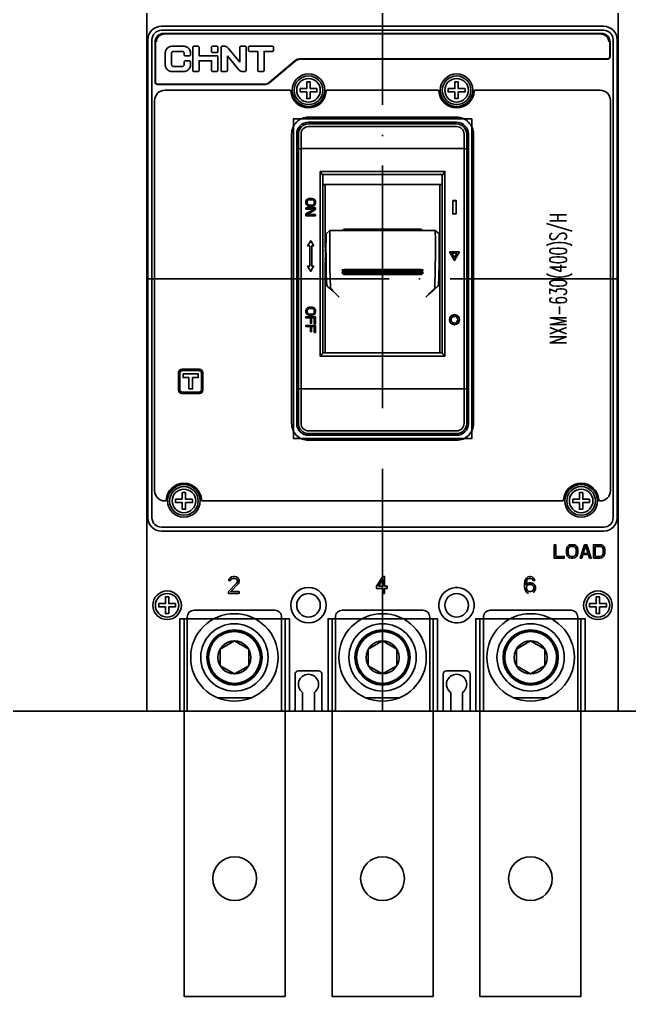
# Model space of a CAD drawing. Header units: millimetres. Extents: x 28713 to 59118, y -54378 to -19615.
# Drawn here: x 37591.1 to 37772.3, y -25944.1 to -25653.9 of the extents above; entities that cross this region are included whole.
import ezdxf

# ---------------------------------------------------------------- set-up
doc = ezdxf.new("R2010")
doc.units = ezdxf.units.MM
doc.header["$LTSCALE"] = 3
doc.linetypes.add('ACAD_ISO04W100', pattern=[30, 24, -3, 0, -3])
for name, color, linetype in [('@.VISIBLE', 7, 'Continuous'), ('centerline', 6, 'ACAD_ISO04W100'), ('equipments', 2, 'Continuous'), ('TEXT', 7, 'Continuous')]:
    doc.layers.add(name, color=color, linetype=linetype)
doc.styles.add('Ann_w01', font='romans.shx', dxfattribs={"width": 0.6, "bigfont": 'chineset.shx'})

msp = doc.modelspace()

# ---------------------------------------------------------------- linework, layer by layer
at = {"layer": '@.VISIBLE'}
for points in [[(37525.45, -25602.41), (38284.45, -25602.41), (38284.45, -25859.41), (37525.45, -25859.41)], [(37725.45, -25683.41), (37672.45, -25683.41), (37672.45, -25778.41), (37725.45, -25778.41)]]:
    msp.add_lwpolyline(points, close=True, dxfattribs=at)
at = {"layer": '@.VISIBLE', "color": 1}
msp.add_lwpolyline([(37640.01, -25831.91), (37670.01, -25831.91), (37670, -25944.11), (37640, -25944.11)], close=True, dxfattribs=at)
at = {"layer": '@.VISIBLE', "color": 2}
msp.add_lwpolyline([(37683.95, -25831.91), (37713.95, -25831.91), (37713.95, -25944.13), (37683.95, -25944.13)], close=True, dxfattribs=at)
at = {"layer": '@.VISIBLE', "color": 4}
msp.add_lwpolyline([(37727.89, -25831.91), (37757.89, -25831.91), (37757.88, -25944.13), (37727.88, -25944.13)], close=True, dxfattribs=at)
at = {"layer": '@.VISIBLE', "color": 1}
msp.add_circle((37655, -25909.11), 6.5, dxfattribs=at)
at = {"layer": '@.VISIBLE', "color": 2}
msp.add_circle((37698.95, -25909.11), 6.5, dxfattribs=at)
at = {"layer": '@.VISIBLE', "color": 4}
msp.add_circle((37742.89, -25909.12), 6.5, dxfattribs=at)
at = {"layer": 'centerline'}
for p, q in [((37698.95, -25859.41), (37698.95, -25602.41)), ((37628.95, -25730.91), (37768.95, -25730.91))]:
    msp.add_line(p, q, dxfattribs=at)
at = {"layer": 'equipments'}
for p, q in [((37633.25, -25655.91), (37764.65, -25655.91)), ((37633.25, -25657.11), (37764.65, -25657.11)), ((37634.45, -25658.01), (37634.45, -25658.11)), ((37634.65, -25658.01), (37634.65, -25658.11)), ((37639.65, -25658.11), (37639.65, -25658.01)), ((37639.85, -25658.11), (37639.85, -25658.01)), ((37716.95, -25658.01), (37716.95, -25658.11)), ((37722.35, -25658.11), (37722.35, -25658.01)), ((37629.25, -25801.91), (37629.25, -25659.91)), ((37630.45, -25801.91), (37630.45, -25659.91)), ((37767.45, -25659.91), (37767.45, -25801.91)), ((37768.65, -25659.91), (37768.65, -25801.91)), ((37673.08, -25666.05), (37673.29, -25665.92)), ((37673.45, -25665.84), (37673.29, -25665.93)), ((37674.95, -25665.71), (37674.95, -25665.61)), ((37680.35, -25665.61), (37680.35, -25665.71)), ((37758.45, -25665.71), (37758.45, -25665.61)), ((37758.65, -25665.71), (37758.65, -25665.61)), ((37763.65, -25665.61), (37763.65, -25665.71)), ((37763.85, -25665.61), (37763.85, -25665.71)), ((37634.45, -25673.21), (37634.45, -25673.11)), ((37634.65, -25673.21), (37634.65, -25673.11)), ((37639.65, -25673.11), (37639.65, -25673.21)), ((37639.85, -25673.11), (37639.85, -25673.21)), ((37720.95, -25684.91), (37676.95, -25684.91)), ((37720.95, -25685.71), (37676.95, -25685.71)), ((37674.75, -25773.91), (37674.75, -25687.91)), ((37723.15, -25687.91), (37723.15, -25773.91)), ((37673.95, -25692.28), (37674.75, -25692.17)), ((37723.15, -25692.17), (37674.75, -25692.17)), ((37723.95, -25692.28), (37723.15, -25692.17)), ((37680.4, -25699.03), (37680.4, -25753.87)), ((37717.5, -25753.87), (37717.5, -25699.03)), ((37681.2, -25700.02), (37680.98, -25699.91)), ((37681.2, -25700.02), (37681.2, -25753.07)), ((37716.93, -25699.91), (37716.7, -25700.02)), ((37716.7, -25702.91), (37681.2, -25702.91)), ((37681.95, -25721.34), (37681.95, -25702.91)), ((37715.95, -25702.91), (37715.95, -25721.36)), ((37676.2, -25708), (37676.26, -25707.71)), ((37676.62, -25707.77), (37676.56, -25708)), ((37676.86, -25707.13), (37677.16, -25707.07)), ((37676.86, -25707.21), (37677.16, -25707.15)), ((37676.92, -25707.48), (37677.16, -25707.42)), ((37677.16, -25707.07), (37678.05, -25707.07)), ((37678.05, -25707.15), (37677.16, -25707.15)), ((37678.05, -25707.42), (37677.16, -25707.42)), ((37678.29, -25707.48), (37678.05, -25707.42)), ((37678.65, -25708), (37678.59, -25707.77)), ((37678.95, -25707.71), (37679, -25708)), ((37720.8, -25707.72), (37719.8, -25707.72)), ((37676.2, -25708.46), (37676.2, -25708)), ((37676.26, -25708.75), (37676.2, -25708.46)), ((37679, -25709.92), (37676.2, -25709.92)), ((37678.65, -25710.27), (37676.2, -25711.72)), ((37676.56, -25708.46), (37676.56, -25708)), ((37676.56, -25708.46), (37676.62, -25708.7)), ((37676.92, -25709.06), (37676.78, -25708.97)), ((37677.16, -25709.39), (37676.86, -25709.34)), ((37677.16, -25709.05), (37676.92, -25708.99)), ((37677.16, -25709.11), (37676.92, -25709.06)), ((37677.16, -25709.05), (37678.05, -25709.05)), ((37678.05, -25709.11), (37677.16, -25709.11)), ((37678.05, -25709.39), (37677.16, -25709.39)), ((37678.05, -25709.39), (37678.35, -25709.34)), ((37678.59, -25708.7), (37678.65, -25708.46)), ((37678.65, -25708.46), (37678.65, -25708)), ((37679, -25708.46), (37678.95, -25708.75)), ((37679, -25708.46), (37679, -25708)), ((37679, -25711.89), (37676.62, -25711.89)), ((37687.27, -25716.27), (37686.99, -25716.54)), ((37710.66, -25716.27), (37710.94, -25716.54)), ((37682.17, -25717.58), (37683.31, -25716.54)), ((37683.31, -25716.54), (37714.62, -25716.54)), ((37715.74, -25717.56), (37714.62, -25716.54)), ((37629.25, -25720.91), (37628.95, -25720.91)), ((37628.95, -25721.91), (37629.25, -25721.79)), ((37681.95, -25721.58), (37681.95, -25721.44)), ((37682.02, -25720.99), (37681.97, -25720.99)), ((37715.94, -25721.07), (37715.88, -25721.07)), ((37768.65, -25720.91), (37768.95, -25720.91)), ((37768.65, -25721.79), (37768.95, -25721.91)), ((37681.95, -25725.28), (37681.95, -25724.89)), ((37681.96, -25724.45), (37681.96, -25724.36)), ((37681.96, -25724.45), (37681.96, -25724.51)), ((37681.97, -25724.36), (37681.98, -25724.46)), ((37681.98, -25724.15), (37682.02, -25724.15)), ((37681.98, -25724.36), (37682.02, -25724.36)), ((37681.98, -25724.62), (37682.02, -25724.62)), ((37681.98, -25724.75), (37682.02, -25724.75)), ((37681.98, -25724.99), (37682.03, -25724.99)), ((37715.88, -25724.22), (37715.93, -25724.22)), ((37715.88, -25724.65), (37715.93, -25724.65)), ((37715.88, -25724.77), (37715.93, -25724.77)), ((37715.93, -25724.48), (37715.93, -25724.4)), ((37715.95, -25724.68), (37715.95, -25725.24)), ((37718.8, -25722.9), (37721.8, -25722.9)), ((37721.8, -25722.94), (37718.8, -25722.94)), ((37681.98, -25725.28), (37682.03, -25725.28)), ((37683.31, -25727.9), (37683.47, -25733.62)), ((37714.46, -25733.62), (37714.62, -25727.9)), ((37715.88, -25725.24), (37715.93, -25725.24)), ((37676.38, -25739.81), (37676.62, -25739.57)), ((37676.62, -25739.57), (37676.86, -25739.46)), ((37676.86, -25739.46), (37677.16, -25739.4)), ((37677.16, -25739.4), (37678.05, -25739.4)), ((37677.16, -25739.7), (37678.05, -25739.7)), ((37678.35, -25739.46), (37678.05, -25739.4)), ((37678.29, -25739.76), (37678.05, -25739.7)), ((37678.35, -25739.46), (37678.59, -25739.57)), ((37678.59, -25739.57), (37678.83, -25739.81)), ((37629.25, -25740.03), (37628.95, -25739.91)), ((37629.25, -25740.91), (37628.95, -25740.91)), ((37676.2, -25740.8), (37676.2, -25740.33)), ((37676.26, -25741.09), (37676.2, -25740.8)), ((37676.2, -25742.49), (37677.52, -25742.49)), ((37676.26, -25740.04), (37676.38, -25739.81)), ((37676.38, -25741.32), (37676.26, -25741.09)), ((37676.38, -25741.27), (37676.62, -25741.5)), ((37676.62, -25741.55), (37676.38, -25741.32)), ((37676.62, -25740.11), (37676.56, -25740.34)), ((37676.56, -25740.81), (37676.56, -25740.34)), ((37676.56, -25740.81), (37676.62, -25741.04)), ((37676.74, -25739.93), (37676.62, -25740.11)), ((37676.62, -25740.05), (37676.7, -25739.94)), ((37676.62, -25741.04), (37676.74, -25741.21)), ((37676.62, -25741.5), (37676.86, -25741.62)), ((37676.86, -25741.67), (37676.62, -25741.55)), ((37676.74, -25739.88), (37676.92, -25739.76)), ((37676.92, -25739.81), (37676.74, -25739.93)), ((37676.74, -25741.21), (37676.92, -25741.33)), ((37677.16, -25741.39), (37676.92, -25741.33)), ((37678.05, -25739.76), (37677.16, -25739.76)), ((37677.16, -25741.39), (37678.05, -25741.39)), ((37677.16, -25741.68), (37678.05, -25741.68)), ((37678.05, -25741.73), (37677.16, -25741.73)), ((37677.87, -25742.49), (37678.65, -25742.49)), ((37678.29, -25739.81), (37678.05, -25739.76)), ((37678.05, -25741.39), (37678.29, -25741.33)), ((37678.05, -25741.68), (37678.35, -25741.62)), ((37678.05, -25741.73), (37678.35, -25741.67)), ((37678.29, -25739.76), (37678.47, -25739.88)), ((37678.47, -25739.93), (37678.29, -25739.81)), ((37678.29, -25741.33), (37678.47, -25741.21)), ((37678.35, -25741.62), (37678.59, -25741.5)), ((37678.59, -25741.55), (37678.35, -25741.67)), ((37678.47, -25739.88), (37678.59, -25740.05)), ((37678.59, -25740.11), (37678.47, -25739.93)), ((37678.47, -25741.21), (37678.59, -25741.04)), ((37678.65, -25740.34), (37678.59, -25740.11)), ((37678.59, -25741.04), (37678.65, -25740.81)), ((37678.59, -25741.5), (37678.83, -25741.27)), ((37678.83, -25741.32), (37678.59, -25741.55)), ((37678.65, -25740.81), (37678.65, -25740.34)), ((37678.83, -25739.81), (37678.95, -25740.04)), ((37678.95, -25741.09), (37678.83, -25741.32)), ((37678.95, -25740.04), (37679, -25740.33)), ((37679, -25740.8), (37679, -25740.33)), ((37768.95, -25739.91), (37768.65, -25740.03)), ((37768.65, -25740.91), (37768.95, -25740.91)), ((37676.2, -25745.04), (37677.52, -25745.04)), ((37677.52, -25744), (37677.87, -25744)), ((37677.87, -25745.04), (37678.65, -25745.04)), ((37678.65, -25744.23), (37679, -25744.23)), ((37677.52, -25746.55), (37677.87, -25746.55)), ((37678.65, -25746.78), (37679, -25746.78)), ((37681.2, -25752.91), (37716.7, -25752.91)), ((37638.75, -25763.91), (37638.75, -25758.91)), ((37639.45, -25758.21), (37644.45, -25758.21)), ((37645.15, -25758.91), (37645.15, -25763.91)), ((37644.45, -25764.61), (37639.45, -25764.61)), ((37674.75, -25763.65), (37673.95, -25763.53)), ((37674.75, -25763.65), (37723.15, -25763.65)), ((37723.15, -25763.65), (37723.95, -25763.53)), ((37720.95, -25776.11), (37676.95, -25776.11)), ((37764.65, -25804.71), (37633.25, -25804.71)), ((37764.65, -25805.91), (37633.25, -25805.91)), ((37646.75, -25843.41), (37646.95, -25843.41)), ((37646.82, -25842.41), (37647.03, -25842.41)), ((37690.75, -25843.41), (37690.95, -25843.41)), ((37690.82, -25842.41), (37691.03, -25842.41)), ((37734.75, -25843.41), (37734.95, -25843.41)), ((37734.82, -25842.41), (37735.03, -25842.41)), ((37659.89, -25855.41), (37650.15, -25855.41)), ((37703.88, -25855.41), (37694.15, -25855.41)), ((37738.03, -25855.41), (37747.76, -25855.41))]:
    msp.add_line(p, q, dxfattribs=at)
for points in [[(37628.95, -25602.41), (37628.95, -25859.41), (37675.2, -25859.41), (37675.2, -25853.84, -3.106685), (37678.7, -25853.84), (37678.7, -25859.41), (37719.2, -25859.41), (37719.2, -25853.84, -3.106685), (37722.7, -25853.84), (37722.7, -25859.41), (37768.95, -25859.41), (37768.95, -25602.41), (37722.7, -25602.41), (37722.7, -25607.97, -3.106685), (37719.2, -25607.97), (37719.2, -25602.41), (37678.7, -25602.41), (37678.7, -25607.97, -3.106685), (37675.2, -25607.97), (37675.2, -25602.41)], [(37766.55, -25660.61), (37766.55, -25664.91, -0.414212), (37765.75, -25665.71), (37674.5, -25665.71), (37674.44, -25665.71), (37674.38, -25665.71), (37674.31, -25665.72), (37673.89, -25665.79), (37673.49, -25665.93), (37673.13, -25666.14), (37673.07, -25666.18), (37673.02, -25666.22), (37672.96, -25666.27), (37665.42, -25672.6, -0.176327), (37663.74, -25673.21), (37632.15, -25673.21, -0.414214), (37631.35, -25672.41), (37631.35, -25660.61, -0.414214), (37633.95, -25658.01), (37763.95, -25658.01, -0.414214)], [(37763.65, -25674.91), (37726.5, -25674.91, 0.398461), (37726.2, -25675.19, -0.947331), (37715.71, -25675.19, 0.398461), (37715.41, -25674.91), (37682.5, -25674.91, 0.398461), (37682.2, -25675.19, -0.947331), (37671.71, -25675.19, 0.398461), (37671.41, -25674.91), (37634.25, -25674.91, 0.414214), (37631.25, -25677.91), (37631.25, -25793.91, 0.414214), (37634.25, -25796.91), (37634.41, -25796.91, 0.398461), (37634.71, -25796.62, -0.947331), (37645.2, -25796.62, 0.398461), (37645.5, -25796.91), (37752.41, -25796.91, 0.398461), (37752.71, -25796.62, -0.947331), (37763.2, -25796.62, 0.398461), (37763.5, -25796.91), (37763.65, -25796.91, 0.414214), (37766.65, -25793.91), (37766.65, -25677.91, 0.414214)], [(37720.95, -25682.91), (37676.95, -25682.91, 0.414214), (37671.95, -25687.91), (37671.95, -25773.91, 0.414214), (37676.95, -25778.91), (37720.95, -25778.91, 0.414214), (37725.95, -25773.91), (37725.95, -25687.91, 0.414214)], [(37720.95, -25684.41), (37676.95, -25684.41, 0.414214), (37673.45, -25687.91), (37673.45, -25773.91, 0.414214), (37676.95, -25777.41), (37720.95, -25777.41, 0.414214), (37724.45, -25773.91), (37724.45, -25687.91, 0.414214)], [(37639.35, -25765.01), (37644.55, -25765.01, 0.414214), (37645.55, -25764.01), (37645.55, -25758.81, 0.414214), (37644.55, -25757.81), (37639.35, -25757.81, 0.414214), (37638.35, -25758.81), (37638.35, -25764.01, 0.414214)], [(37639.45, -25764.91), (37644.45, -25764.91, 0.414214), (37645.45, -25763.91), (37645.45, -25758.91, 0.414214), (37644.45, -25757.91), (37639.45, -25757.91, 0.414214), (37638.45, -25758.91), (37638.45, -25763.91, 0.414214)]]:
    msp.add_lwpolyline(points, format="xyb", close=True, dxfattribs=at)
for points in [[(37766.45, -25660.61, 0.414213), (37763.95, -25658.11), (37633.95, -25658.11, 0.414214), (37631.45, -25660.61), (37631.45, -25672.41, 0.414214), (37632.15, -25673.11), (37663.74, -25673.11, 0.176327), (37665.35, -25672.52), (37672.9, -25666.19)], [(37674.5, -25665.61), (37765.75, -25665.61, 0.414214), (37766.45, -25664.91), (37766.45, -25660.61)], [(37673.95, -25687.91), (37673.95, -25773.91, 0.414214), (37676.95, -25776.91), (37720.95, -25776.91, 0.414214), (37723.95, -25773.91), (37723.95, -25687.91)], [(37640.45, -25859.41, 0.414214), (37640.95, -25858.91), (37640.95, -25831.41, -0.414214), (37642.95, -25829.41), (37666.95, -25829.41, -0.414214), (37668.95, -25831.41), (37668.95, -25858.91, 0.414214), (37669.45, -25859.41)], [(37713.45, -25859.41, -0.414214), (37712.95, -25858.91), (37712.95, -25831.41, 0.414214), (37710.95, -25829.41), (37686.95, -25829.41, 0.414214), (37684.95, -25831.41), (37684.95, -25858.91, -0.414214), (37684.45, -25859.41)], [(37757.45, -25859.41, -0.414214), (37756.95, -25858.91), (37756.95, -25831.41, 0.414214), (37754.95, -25829.41), (37730.95, -25829.41, 0.414214), (37728.95, -25831.41), (37728.95, -25858.91, -0.414214), (37728.45, -25859.41)], [(37672.45, -25859.41, 0.414214), (37672.95, -25858.91), (37672.95, -25848.41, -0.414214), (37673.95, -25847.41), (37679.95, -25847.41, -0.414214), (37680.95, -25848.41)], [(37680.95, -25848.41), (37680.95, -25858.91, 0.414214), (37681.45, -25859.41)], [(37716.45, -25859.41, 0.414214), (37716.95, -25858.91), (37716.95, -25848.41, -0.414214), (37717.95, -25847.41), (37723.95, -25847.41, -0.414214), (37724.95, -25848.41), (37724.95, -25858.91, 0.414214), (37725.45, -25859.41)]]:
    msp.add_lwpolyline(points, format="xyb", dxfattribs=at)
for points in [[(37633.95, -25658.29), (37633.41, -25658.36), (37632.89, -25658.57), (37632.43, -25658.92), (37632.07, -25659.37), (37631.84, -25659.92), (37631.75, -25660.53)], [(37766.15, -25660.53), (37766.07, -25659.92), (37765.84, -25659.38), (37765.48, -25658.92), (37765.02, -25658.57), (37764.5, -25658.36), (37763.95, -25658.29)], [(37636.28, -25663.99), (37636.29, -25663.86), (37636.33, -25663.75), (37636.39, -25663.64), (37636.47, -25663.54), (37636.56, -25663.46), (37636.67, -25663.4), (37636.79, -25663.37), (37636.91, -25663.36), (37639.4, -25663.36), (37639.52, -25663.37), (37639.64, -25663.4), (37639.75, -25663.46), (37639.85, -25663.54), (37639.92, -25663.64), (37639.98, -25663.74), (37640.02, -25663.86), (37640.03, -25663.99), (37640.03, -25664.36), (37640.04, -25664.43), (37640.06, -25664.49), (37640.1, -25664.55), (37640.15, -25664.6), (37640.21, -25664.64), (37640.27, -25664.66), (37640.34, -25664.67), (37641.6, -25664.67), (37641.67, -25664.66), (37641.73, -25664.64), (37641.79, -25664.6), (37641.84, -25664.55), (37641.88, -25664.49), (37641.9, -25664.43), (37641.91, -25664.36), (37641.91, -25663.79), (37641.88, -25663.49), (37641.81, -25663.2), (37641.69, -25662.92), (37641.53, -25662.66), (37641.33, -25662.43), (37641.09, -25662.23), (37640.83, -25662.07), (37640.54, -25661.95), (37640.23, -25661.88), (37639.92, -25661.86), (37636.4, -25661.86), (37636.09, -25661.88), (37635.78, -25661.95), (37635.49, -25662.07), (37635.22, -25662.23), (37634.99, -25662.43), (37634.78, -25662.66), (37634.62, -25662.92), (37634.5, -25663.2), (37634.43, -25663.49), (37634.41, -25663.79), (37634.41, -25667.42)], [(37634.41, -25667.42), (37634.43, -25667.72), (37634.5, -25668.01), (37634.62, -25668.29), (37634.78, -25668.55), (37634.98, -25668.78), (37635.22, -25668.98), (37635.49, -25669.14), (37635.78, -25669.26), (37636.08, -25669.33), (37636.4, -25669.36), (37639.92, -25669.36), (37640.23, -25669.33), (37640.53, -25669.26), (37640.82, -25669.14), (37641.09, -25668.98), (37641.33, -25668.78), (37641.53, -25668.55), (37641.69, -25668.29), (37641.81, -25668.01), (37641.88, -25667.72), (37641.91, -25667.42), (37641.91, -25666.52), (37641.9, -25666.45), (37641.88, -25666.38), (37641.84, -25666.32), (37641.79, -25666.27), (37641.73, -25666.24), (37641.67, -25666.21), (37641.6, -25666.21), (37640.34, -25666.21), (37640.27, -25666.21), (37640.21, -25666.24), (37640.15, -25666.27), (37640.1, -25666.32), (37640.06, -25666.38), (37640.04, -25666.45), (37640.03, -25666.52), (37640.03, -25667.23), (37640.02, -25667.35), (37639.98, -25667.47), (37639.93, -25667.58), (37639.85, -25667.67), (37639.75, -25667.75), (37639.64, -25667.81), (37639.52, -25667.84), (37639.4, -25667.86), (37636.91, -25667.86), (37636.79, -25667.84), (37636.67, -25667.81), (37636.56, -25667.75), (37636.47, -25667.67), (37636.39, -25667.58), (37636.33, -25667.47), (37636.29, -25667.35), (37636.28, -25667.23), (37636.28, -25663.99)], [(37656.55, -25666.56), (37653.11, -25662.37), (37652.93, -25662.19), (37652.73, -25662.05), (37652.5, -25661.94), (37652.26, -25661.88), (37652.02, -25661.86), (37651.27, -25661.86), (37651.21, -25661.86), (37651.14, -25661.89), (37651.08, -25661.92), (37651.03, -25661.97), (37651, -25662.03), (37650.97, -25662.09), (37650.96, -25662.17), (37650.96, -25669.05), (37650.97, -25669.12), (37650.99, -25669.18), (37651.03, -25669.24), (37651.08, -25669.29), (37651.14, -25669.33), (37651.2, -25669.35), (37651.27, -25669.36), (37652.53, -25669.36), (37652.6, -25669.35), (37652.66, -25669.33), (37652.72, -25669.29), (37652.77, -25669.24), (37652.81, -25669.18), (37652.83, -25669.12), (37652.84, -25669.05), (37652.84, -25664.65)], [(37652.84, -25664.65), (37656.28, -25668.84), (37656.46, -25669.02), (37656.66, -25669.16), (37656.89, -25669.27), (37657.13, -25669.33), (37657.37, -25669.36), (37658.12, -25669.36), (37658.18, -25669.35), (37658.25, -25669.33), (37658.31, -25669.29), (37658.36, -25669.24), (37658.39, -25669.18), (37658.42, -25669.12), (37658.43, -25669.05), (37658.43, -25662.17), (37658.42, -25662.1), (37658.4, -25662.03), (37658.36, -25661.97), (37658.31, -25661.92), (37658.25, -25661.89), (37658.19, -25661.86), (37658.12, -25661.86), (37656.86, -25661.86), (37656.79, -25661.86), (37656.73, -25661.89), (37656.67, -25661.92), (37656.62, -25661.97), (37656.58, -25662.03), (37656.56, -25662.09), (37656.55, -25662.17), (37656.55, -25666.56)], [(37673.55, -25665.71), (37673.32, -25665.86), (37673.1, -25666.02), (37672.9, -25666.19)], [(37672.95, -25666.15), (37673.01, -25666.1), (37673.08, -25666.05), (37673.08, -25666.05)], [(37674.51, -25665.59), (37674.18, -25665.62), (37673.83, -25665.7), (37673.45, -25665.84), (37673.08, -25666.05)], [(37673.08, -25666.05), (37673.29, -25665.92), (37673.45, -25665.84), (37673.86, -25665.69), (37674.31, -25665.62), (37674.37, -25665.61), (37674.44, -25665.61), (37674.5, -25665.61)], [(37677.45, -25677.38), (37677.29, -25677.39), (37677.12, -25677.4), (37676.95, -25677.41), (37676.79, -25677.4), (37676.62, -25677.39), (37676.45, -25677.38), (37676.45, -25675.41), (37674.48, -25675.41), (37674.46, -25675.07), (37674.46, -25674.74), (37674.48, -25674.41), (37676.45, -25674.41), (37676.45, -25672.43)], [(37676.45, -25672.43), (37676.62, -25672.42), (37676.79, -25672.41), (37676.95, -25672.41), (37677.12, -25672.41), (37677.29, -25672.42), (37677.45, -25672.43), (37677.45, -25674.41), (37679.43, -25674.41), (37679.45, -25674.74), (37679.45, -25675.07), (37679.43, -25675.41), (37677.45, -25675.41), (37677.45, -25677.38)], [(37721.45, -25677.38), (37721.29, -25677.39), (37721.12, -25677.4), (37720.95, -25677.41), (37720.79, -25677.4), (37720.62, -25677.39), (37720.45, -25677.38), (37720.45, -25675.41), (37718.48, -25675.41), (37718.46, -25675.07), (37718.46, -25674.74), (37718.48, -25674.41), (37720.45, -25674.41), (37720.45, -25672.43)], [(37720.45, -25672.43), (37720.62, -25672.42), (37720.79, -25672.41), (37720.95, -25672.41), (37721.12, -25672.41), (37721.29, -25672.42), (37721.45, -25672.43), (37721.45, -25674.41), (37723.43, -25674.41), (37723.45, -25674.74), (37723.45, -25675.07), (37723.43, -25675.41), (37721.45, -25675.41), (37721.45, -25677.38)], [(37716.7, -25700.02), (37716.7, -25753.07), (37716.97, -25753.34), (37717.24, -25753.61), (37717.5, -25753.87), (37680.4, -25753.87), (37680.67, -25753.61), (37680.94, -25753.34), (37681.2, -25753.07)], [(37628.95, -25707.16), (37629.02, -25707.16), (37629.2, -25707.16), (37629.25, -25707.16)], [(37676.26, -25707.71), (37676.38, -25707.48), (37676.62, -25707.24), (37676.86, -25707.13)], [(37676.86, -25707.21), (37676.62, -25707.32), (37676.38, -25707.55), (37676.34, -25707.63), (37676.3, -25707.71)], [(37676.92, -25707.48), (37676.74, -25707.59), (37676.62, -25707.77)], [(37678.35, -25707.13), (37678.05, -25707.07), (37678.05, -25707.15), (37678.35, -25707.21)], [(37678.59, -25707.77), (37678.55, -25707.71), (37678.51, -25707.65), (37678.47, -25707.59), (37678.29, -25707.48)], [(37678.35, -25707.13), (37678.59, -25707.24), (37678.83, -25707.48), (37678.91, -25707.63), (37678.95, -25707.71)], [(37678.91, -25707.71), (37678.83, -25707.55), (37678.75, -25707.47), (37678.67, -25707.4), (37678.59, -25707.32), (37678.35, -25707.21)], [(37768.65, -25707.16), (37768.7, -25707.16), (37768.89, -25707.16), (37768.95, -25707.16)], [(37629.25, -25710.66), (37629.2, -25710.65), (37629.02, -25710.65), (37628.95, -25710.65)], [(37676.86, -25709.34), (37676.62, -25709.22), (37676.38, -25708.99), (37676.34, -25708.91), (37676.3, -25708.83), (37676.26, -25708.75)], [(37676.62, -25708.7), (37676.7, -25708.81), (37676.74, -25708.87), (37676.92, -25708.99)], [(37676.74, -25708.94), (37676.66, -25708.82), (37676.62, -25708.77)], [(37678.29, -25709.06), (37678.05, -25709.11), (37678.05, -25709.05), (37678.29, -25708.99)], [(37678.29, -25708.99), (37678.47, -25708.87), (37678.59, -25708.7)], [(37678.59, -25708.77), (37678.47, -25708.94), (37678.29, -25709.06)], [(37678.95, -25708.75), (37678.83, -25708.99), (37678.59, -25709.22), (37678.35, -25709.34)], [(37768.95, -25710.65), (37768.89, -25710.65), (37768.7, -25710.65), (37768.65, -25710.66)], [(37687.07, -25716.54), (37687.1, -25716.54), (37687.32, -25716.52), (37687.62, -25716.51), (37687.96, -25716.5), (37709.96, -25716.5), (37710.31, -25716.51), (37710.61, -25716.52), (37710.83, -25716.54), (37710.86, -25716.54)], [(37687.27, -25716.27), (37687.27, -25716.27), (37687.36, -25716.25), (37687.51, -25716.24), (37687.72, -25716.23), (37687.96, -25716.22)], [(37687.96, -25716.22), (37709.96, -25716.22), (37710.2, -25716.23), (37710.41, -25716.24), (37710.57, -25716.25), (37710.65, -25716.27), (37710.66, -25716.27)], [(37629.25, -25716.93), (37629.11, -25716.98), (37629, -25717.07), (37628.95, -25717.19)], [(37682.17, -25717.58), (37682.08, -25718.67), (37682.02, -25719.58)], [(37682.17, -25726.87), (37682.17, -25726.77), (37682.17, -25726.63), (37682.17, -25726.42), (37682.17, -25726.16), (37682.16, -25725.82), (37682.16, -25724.97), (37682.16, -25724.46), (37682.16, -25723.59), (37682.15, -25722.64), (37682.15, -25721.66), (37682.15, -25720.69), (37682.16, -25719.79), (37682.16, -25718.99), (37682.16, -25718.34), (37682.17, -25717.88), (37682.17, -25717.63), (37682.17, -25717.58), (37682.17, -25717.58)], [(37683.31, -25716.54), (37683.31, -25716.54), (37683.3, -25716.61), (37683.3, -25716.93), (37683.3, -25717.51), (37683.29, -25718.3), (37683.29, -25719.28), (37683.29, -25720.41), (37683.29, -25721.62), (37683.29, -25722.86), (37683.29, -25724.07), (37683.29, -25725.2), (37683.3, -25726.18), (37683.3, -25726.99), (37683.3, -25727.57), (37683.31, -25727.89), (37683.31, -25727.9)], [(37714.62, -25727.9), (37714.62, -25727.89), (37714.62, -25727.57), (37714.63, -25727), (37714.63, -25726.2), (37714.64, -25725.22), (37714.64, -25724.1), (37714.64, -25722.88), (37714.64, -25721.64), (37714.64, -25720.43), (37714.64, -25719.31), (37714.64, -25718.32), (37714.63, -25717.52), (37714.63, -25716.94), (37714.62, -25716.61), (37714.62, -25716.54)], [(37715.74, -25717.56), (37715.74, -25717.56), (37715.74, -25717.61), (37715.74, -25717.87), (37715.75, -25718.33), (37715.75, -25718.97), (37715.75, -25719.77), (37715.75, -25720.68), (37715.75, -25721.65), (37715.75, -25722.63), (37715.75, -25723.58), (37715.75, -25724.46), (37715.75, -25724.97), (37715.75, -25725.44), (37715.74, -25725.83), (37715.74, -25726.17), (37715.74, -25726.43), (37715.74, -25726.64), (37715.74, -25726.79), (37715.73, -25726.89)], [(37715.88, -25719.58), (37715.83, -25718.64), (37715.74, -25717.56)], [(37768.65, -25716.93), (37768.8, -25716.98), (37768.91, -25717.07), (37768.95, -25717.19)], [(37676.7, -25721.17), (37677.6, -25719.61), (37678.5, -25721.17)], [(37676.7, -25727.16), (37677.3, -25727.16), (37677.3, -25721.17), (37676.7, -25721.17)], [(37678.5, -25721.17), (37677.9, -25721.17), (37677.9, -25727.16), (37678.5, -25727.16)], [(37681.98, -25724.14), (37681.98, -25724.15), (37681.98, -25724.15), (37681.98, -25724.09), (37681.98, -25724.07), (37681.98, -25723.96), (37681.96, -25723.48), (37681.96, -25722.99), (37681.95, -25722.51), (37681.96, -25722.24), (37681.96, -25721.96), (37681.96, -25721.69), (37682.02, -25721.69)], [(37681.96, -25721.69), (37681.96, -25721.58), (37681.96, -25721.49), (37681.96, -25721.42), (37681.97, -25721.32), (37681.97, -25721.22), (37681.97, -25721.13), (37681.97, -25721.02), (37681.97, -25720.99), (37681.97, -25720.99)], [(37682.02, -25719.58), (37682.02, -25724.85), (37682.02, -25724.86), (37682.03, -25725.27), (37682.06, -25726.87)], [(37715.94, -25725.13), (37715.95, -25725.34), (37715.95, -25726.24), (37715.95, -25727.11), (37715.92, -25727.92), (37715.89, -25728.61), (37715.86, -25729.15), (37715.83, -25729.52), (37715.81, -25729.69), (37715.8, -25729.7), (37715.8, -25729.66), (37715.85, -25726.9), (37715.88, -25725.24), (37715.88, -25724.86), (37715.88, -25724.85), (37715.88, -25719.58)], [(37715.94, -25721.07), (37715.94, -25721.1), (37715.94, -25721.2), (37715.94, -25721.37), (37715.95, -25721.61), (37715.95, -25721.87), (37715.95, -25722.05), (37715.95, -25722.22), (37715.95, -25722.39), (37715.95, -25722.62), (37715.95, -25722.84), (37715.95, -25723.07), (37715.95, -25723.27), (37715.94, -25723.44), (37715.94, -25723.59), (37715.93, -25723.83), (37715.93, -25723.91), (37715.93, -25724.03), (37715.93, -25724.06), (37715.93, -25724.22), (37715.93, -25724.22)], [(37681.98, -25724.36), (37681.98, -25724.36), (37681.98, -25724.32), (37681.98, -25724.3), (37681.98, -25724.2), (37681.97, -25724.15)], [(37681.98, -25724.99), (37681.98, -25724.99), (37681.98, -25724.99), (37681.98, -25724.94), (37681.98, -25724.92), (37681.97, -25724.76)], [(37681.98, -25725.28), (37681.98, -25725.28), (37681.98, -25725.27), (37681.98, -25725.12), (37681.98, -25725.05), (37681.97, -25724.91)], [(37681.98, -25724.62), (37681.98, -25724.62), (37681.98, -25724.57), (37681.98, -25724.55), (37681.98, -25724.46), (37682.02, -25724.46)], [(37681.98, -25724.74), (37681.98, -25724.75), (37681.98, -25724.74), (37681.98, -25724.69), (37681.98, -25724.67), (37681.98, -25724.62)], [(37715.93, -25724.22), (37715.93, -25724.34), (37715.93, -25724.35), (37715.93, -25724.4), (37715.88, -25724.4)], [(37715.93, -25724.64), (37715.93, -25724.64), (37715.93, -25724.59), (37715.93, -25724.58), (37715.93, -25724.48), (37715.88, -25724.48)], [(37715.93, -25724.76), (37715.93, -25724.91), (37715.93, -25724.98), (37715.93, -25725.01), (37715.88, -25725.01)], [(37715.93, -25724.64), (37715.93, -25724.69), (37715.93, -25724.71), (37715.93, -25724.77), (37715.93, -25724.77)], [(37715.93, -25725.01), (37715.93, -25725.07), (37715.93, -25725.17), (37715.93, -25725.19), (37715.93, -25725.24), (37715.93, -25725.24)], [(37721.8, -25722.9), (37720.8, -25724.64), (37720.3, -25725.51), (37719.3, -25723.77), (37718.8, -25722.9)], [(37678.5, -25727.16), (37678.08, -25727.91), (37677.6, -25728.72), (37676.7, -25727.16)], [(37682.06, -25726.87), (37682.11, -25729.66), (37682.1, -25729.7), (37682.1, -25729.69), (37682.08, -25729.51), (37682.05, -25729.15), (37682.02, -25728.61), (37681.98, -25727.92), (37681.96, -25727.11), (37681.95, -25726.24), (37681.96, -25725.34), (37681.96, -25725.28)], [(37681.95, -25752.91), (37681.95, -25726.69), (37682, -25728.78), (37682.13, -25730.87), (37682.35, -25732.96), (37682.72, -25733.3), (37683.85, -25734.31), (37684.99, -25735.33), (37686.11, -25736.34)], [(37682.35, -25732.96), (37682.25, -25729.66), (37682.17, -25726.87)], [(37715.73, -25726.89), (37715.56, -25732.98), (37715.78, -25730.88), (37715.91, -25728.78), (37715.95, -25726.69), (37715.95, -25752.91)], [(37686.96, -25728.34), (37686.98, -25728.31), (37687.1, -25728.27), (37687.32, -25728.23), (37687.62, -25728.2), (37687.96, -25728.19), (37709.96, -25728.19), (37710.31, -25728.2), (37710.61, -25728.23), (37710.83, -25728.26), (37710.95, -25728.31), (37710.96, -25728.34)], [(37710.96, -25728.34), (37710.96, -25728.54), (37710.95, -25728.51), (37710.83, -25728.46), (37710.61, -25728.42), (37710.31, -25728.4), (37709.96, -25728.39), (37687.96, -25728.39), (37687.62, -25728.4), (37687.32, -25728.42), (37687.1, -25728.46), (37686.98, -25728.51), (37686.96, -25728.54), (37686.96, -25728.34)], [(37686.96, -25728.54), (37686.97, -25728.56), (37687.27, -25728.85)], [(37686.96, -25729.07), (37686.98, -25729.04), (37687.1, -25728.99), (37687.32, -25728.95), (37687.62, -25728.93), (37687.71, -25728.93)], [(37710.96, -25729.07), (37710.96, -25729.26), (37710.95, -25729.24), (37710.83, -25729.19), (37710.61, -25729.15), (37710.31, -25729.13), (37709.96, -25729.12), (37687.96, -25729.12), (37687.62, -25729.13), (37687.32, -25729.15), (37687.1, -25729.19), (37686.98, -25729.24), (37686.96, -25729.26), (37686.96, -25729.07)], [(37686.96, -25729.26), (37686.97, -25729.29), (37687.27, -25729.58)], [(37710.22, -25728.93), (37710.31, -25728.93), (37710.61, -25728.95), (37710.83, -25728.99), (37710.95, -25729.04), (37710.96, -25729.07)], [(37710.66, -25728.85), (37710.95, -25728.56), (37710.96, -25728.54)], [(37710.66, -25729.58), (37710.95, -25729.29), (37710.96, -25729.26)], [(37683.47, -25733.62), (37683.54, -25733.77), (37683.76, -25734.04), (37684.14, -25734.46), (37684.66, -25734.98), (37685.32, -25735.61), (37686.11, -25736.34)], [(37711.81, -25736.34), (37712.94, -25735.33), (37714.07, -25734.31), (37715.21, -25733.3), (37715.32, -25733.19), (37715.44, -25733.08), (37715.56, -25732.98)], [(37711.81, -25736.34), (37712.61, -25735.61), (37713.27, -25734.98), (37713.79, -25734.45), (37714.17, -25734.04), (37714.39, -25733.76), (37714.46, -25733.62)], [(37676.92, -25739.76), (37677.16, -25739.7), (37677.16, -25739.76), (37676.92, -25739.81)], [(37676.2, -25740.33), (37676.24, -25740.14), (37676.26, -25740.04)], [(37676.86, -25741.67), (37677.16, -25741.73), (37677.16, -25741.68), (37676.86, -25741.62)], [(37679, -25740.8), (37678.96, -25740.99), (37678.95, -25741.09)], [(37719.38, -25742.65), (37719.59, -25742.33), (37719.91, -25742.12), (37720.3, -25742.04), (37720.68, -25742.11), (37721.01, -25742.32), (37721.22, -25742.65)], [(37629.25, -25744.88), (37629.11, -25744.83), (37629, -25744.74), (37628.95, -25744.62)], [(37718.92, -25743.6), (37719.24, -25744.07), (37719.73, -25744.39), (37720.3, -25744.51), (37720.88, -25744.4), (37721.37, -25744.08), (37721.69, -25743.6)], [(37768.65, -25744.88), (37768.8, -25744.83), (37768.91, -25744.74), (37768.95, -25744.62)], [(37628.95, -25751.16), (37629.02, -25751.16), (37629.2, -25751.16), (37629.25, -25751.16)], [(37768.65, -25751.16), (37768.7, -25751.16), (37768.89, -25751.16), (37768.95, -25751.16)], [(37629.25, -25754.66), (37629.2, -25754.65), (37629.02, -25754.65), (37628.95, -25754.65)], [(37768.95, -25754.65), (37768.89, -25754.65), (37768.7, -25754.65), (37768.65, -25754.66)], [(37654.04, -25819.51), (37653.69, -25819.72), (37653.33, -25820.15), (37653.24, -25820.58), (37653.69, -25820.58), (37653.87, -25820.26), (37654.13, -25820.04), (37654.58, -25819.94), (37654.93, -25819.94), (37655.38, -25820.04), (37655.64, -25820.26), (37655.82, -25820.58), (37655.82, -25820.79), (37655.64, -25821.21), (37653.15, -25823.87), (37653.15, -25824.41), (37656.35, -25824.41)], [(37654.04, -25819.51), (37654.67, -25819.41), (37655.02, -25819.41), (37655.55, -25819.51), (37655.91, -25819.72), (37656.27, -25820.15), (37656.35, -25820.58), (37656.35, -25820.79), (37656.27, -25821.21), (37656.09, -25821.53), (37653.87, -25823.87), (37656.35, -25823.87), (37656.35, -25824.41)], [(37742.49, -25819.94), (37743.02, -25819.94), (37743.29, -25820.04), (37743.55, -25820.26), (37743.73, -25820.58), (37744.18, -25820.58), (37744.09, -25820.26), (37743.82, -25819.83), (37743.38, -25819.51), (37742.93, -25819.41), (37742.58, -25819.41), (37742.13, -25819.51), (37741.69, -25819.83), (37741.42, -25820.26), (37741.24, -25820.79), (37741.15, -25821.53), (37741.15, -25822.28), (37741.24, -25823.02), (37741.42, -25823.55), (37741.69, -25823.98), (37742.13, -25824.3), (37742.32, -25824.34)], [(37743.7, -25824.13), (37743.91, -25823.98), (37744.18, -25823.55), (37744.35, -25823.02), (37744.35, -25822.49), (37744.18, -25821.96), (37743.91, -25821.64), (37743.47, -25821.32), (37743.02, -25821.21), (37742.58, -25821.21), (37742.13, -25821.32), (37741.6, -25821.75), (37741.6, -25821.53), (37741.69, -25820.9), (37741.78, -25820.58), (37741.95, -25820.26), (37742.22, -25820.04), (37742.49, -25819.94)], [(37743.11, -25823.87), (37742.49, -25823.87), (37742.22, -25823.77), (37741.95, -25823.55), (37741.78, -25823.24), (37741.69, -25822.92), (37741.69, -25822.6), (37741.78, -25822.28), (37741.95, -25822.07), (37742.22, -25821.85), (37742.49, -25821.75)], [(37742.49, -25821.75), (37743.11, -25821.75), (37743.38, -25821.85), (37743.64, -25822.07), (37743.82, -25822.28), (37743.91, -25822.6), (37743.91, -25822.92), (37743.82, -25823.24), (37743.64, -25823.55), (37743.38, -25823.77), (37743.11, -25823.87)], [(37650.71, -25845.86), (37650.71, -25840.96), (37654.95, -25838.51), (37659.2, -25840.96)], [(37659.2, -25840.96), (37659.2, -25845.86), (37654.95, -25848.31), (37650.71, -25845.86)], [(37694.71, -25845.86), (37694.71, -25840.96), (37698.95, -25838.51), (37703.2, -25840.96)], [(37703.2, -25840.96), (37703.2, -25845.86), (37698.95, -25848.31), (37694.71, -25845.86)], [(37738.71, -25845.86), (37738.71, -25840.96), (37742.95, -25838.51), (37747.2, -25840.96)], [(37747.2, -25840.96), (37747.2, -25845.86), (37742.95, -25848.31), (37738.71, -25845.86)]]:
    msp.add_lwpolyline(points, dxfattribs=at)
for points in [[(37642.56, -25662.17), (37642.56, -25669.05), (37642.57, -25669.12), (37642.59, -25669.18), (37642.63, -25669.24), (37642.68, -25669.29), (37642.74, -25669.33), (37642.8, -25669.35), (37642.87, -25669.36), (37644.13, -25669.36), (37644.2, -25669.35), (37644.26, -25669.33), (37644.32, -25669.29), (37644.37, -25669.24), (37644.41, -25669.18), (37644.43, -25669.12), (37644.44, -25669.05), (37644.44, -25666.17), (37648.15, -25666.17), (37648.15, -25669.05), (37648.16, -25669.12), (37648.18, -25669.18), (37648.22, -25669.24), (37648.27, -25669.29), (37648.33, -25669.33), (37648.39, -25669.35), (37648.46, -25669.36), (37649.72, -25669.36), (37649.78, -25669.35), (37649.85, -25669.33), (37649.91, -25669.29), (37649.96, -25669.24), (37649.99, -25669.18), (37650.02, -25669.12), (37650.03, -25669.05), (37650.03, -25664.89), (37650.02, -25664.84), (37650, -25664.78), (37649.96, -25664.73), (37649.91, -25664.7), (37649.86, -25664.68), (37649.8, -25664.67), (37644.44, -25664.67), (37644.44, -25662.17), (37644.43, -25662.1), (37644.41, -25662.03), (37644.37, -25661.97), (37644.32, -25661.92), (37644.26, -25661.89), (37644.2, -25661.86), (37644.13, -25661.86), (37642.87, -25661.86), (37642.8, -25661.86), (37642.74, -25661.89), (37642.68, -25661.92), (37642.63, -25661.97), (37642.6, -25662.03), (37642.57, -25662.09)], [(37649.72, -25663.73), (37649.78, -25663.73), (37649.83, -25663.71), (37649.89, -25663.68), (37649.93, -25663.64), (37649.97, -25663.59), (37650, -25663.54), (37650.02, -25663.48), (37650.03, -25663.42), (37650.03, -25662.17), (37650.02, -25662.1), (37650, -25662.05), (37649.97, -25661.99), (37649.93, -25661.95), (37649.89, -25661.91), (37649.83, -25661.88), (37649.78, -25661.86), (37649.72, -25661.86), (37648.46, -25661.86), (37648.4, -25661.86), (37648.34, -25661.88), (37648.29, -25661.91), (37648.24, -25661.95), (37648.2, -25661.99), (37648.17, -25662.05), (37648.16, -25662.1), (37648.15, -25662.17), (37648.15, -25663.42), (37648.16, -25663.48), (37648.17, -25663.54), (37648.2, -25663.59), (37648.24, -25663.64), (37648.29, -25663.68), (37648.34, -25663.71), (37648.4, -25663.73), (37648.46, -25663.73)], [(37666.55, -25663.05), (37666.55, -25662.17), (37666.54, -25662.1), (37666.51, -25662.03), (37666.48, -25661.97), (37666.43, -25661.92), (37666.37, -25661.89), (37666.3, -25661.86), (37666.24, -25661.86), (37659.39, -25661.86), (37659.32, -25661.86), (37659.26, -25661.89), (37659.2, -25661.92), (37659.15, -25661.97), (37659.11, -25662.03), (37659.09, -25662.09), (37659.08, -25662.17), (37659.08, -25663.05), (37659.09, -25663.12), (37659.11, -25663.18), (37659.15, -25663.24), (37659.2, -25663.29), (37659.26, -25663.33), (37659.32, -25663.35), (37659.39, -25663.36), (37661.88, -25663.36), (37661.88, -25669.05), (37661.88, -25669.12), (37661.91, -25669.18), (37661.94, -25669.24), (37661.99, -25669.29), (37662.05, -25669.33), (37662.12, -25669.35), (37662.19, -25669.36), (37663.44, -25669.36), (37663.51, -25669.35), (37663.57, -25669.33), (37663.63, -25669.29), (37663.68, -25669.24), (37663.72, -25669.18), (37663.74, -25669.12), (37663.75, -25669.05), (37663.75, -25663.36), (37666.24, -25663.36), (37666.3, -25663.35), (37666.37, -25663.33), (37666.43, -25663.29), (37666.48, -25663.24), (37666.51, -25663.18), (37666.54, -25663.12)], [(37680.4, -25699.03), (37680.6, -25699.32), (37680.79, -25699.62), (37680.98, -25699.91), (37716.93, -25699.91), (37717.12, -25699.61), (37717.31, -25699.32), (37717.5, -25699.03)], [(37719.8, -25707.63), (37720.8, -25707.63), (37720.8, -25711.65), (37719.8, -25711.65)], [(37677.02, -25711.18), (37678.65, -25710.21), (37676.2, -25710.21), (37676.2, -25709.86), (37679, -25709.86), (37679, -25710.38), (37676.62, -25711.83), (37679, -25711.83), (37679, -25712.18), (37676.2, -25712.18), (37676.2, -25711.66)], [(37721.05, -25723.31), (37719.55, -25723.31), (37720.3, -25724.61)], [(37687.96, -25728.73), (37687.72, -25728.74), (37687.51, -25728.75), (37687.36, -25728.78), (37687.27, -25728.81), (37687.27, -25728.85), (37687.36, -25728.88), (37687.51, -25728.91), (37687.72, -25728.93), (37687.96, -25728.93), (37709.96, -25728.93), (37710.2, -25728.93), (37710.41, -25728.91), (37710.57, -25728.88), (37710.66, -25728.85), (37710.65, -25728.81), (37710.57, -25728.78), (37710.42, -25728.75), (37710.21, -25728.74), (37709.96, -25728.73)], [(37709.96, -25729.66), (37710.2, -25729.66), (37710.41, -25729.64), (37710.57, -25729.61), (37710.66, -25729.58), (37710.65, -25729.54), (37710.57, -25729.51), (37710.42, -25729.48), (37710.21, -25729.46), (37709.96, -25729.46), (37687.96, -25729.46), (37687.72, -25729.46), (37687.51, -25729.48), (37687.36, -25729.51), (37687.27, -25729.54), (37687.27, -25729.58), (37687.36, -25729.61), (37687.51, -25729.64), (37687.72, -25729.66), (37687.96, -25729.66)], [(37677.52, -25742.54), (37676.2, -25742.54), (37676.2, -25742.19), (37679, -25742.19), (37679, -25744.29), (37678.65, -25744.29), (37678.65, -25742.54), (37677.87, -25742.54), (37677.87, -25744.06), (37677.52, -25744.06)], [(37718.92, -25743.64), (37719.23, -25744.11), (37719.72, -25744.44), (37720.3, -25744.56), (37720.87, -25744.45), (37721.36, -25744.13), (37721.69, -25743.64), (37721.8, -25743.07), (37721.69, -25742.5), (37721.38, -25742.03), (37720.89, -25741.7), (37720.31, -25741.58), (37719.74, -25741.69), (37719.25, -25742.02), (37718.92, -25742.5), (37718.8, -25743.07)], [(37719.3, -25743.07), (37719.38, -25742.69), (37719.6, -25742.37), (37719.92, -25742.15), (37720.31, -25742.08), (37720.69, -25742.16), (37721.01, -25742.37), (37721.23, -25742.69), (37721.3, -25743.07), (37721.23, -25743.44), (37721.03, -25743.76), (37720.71, -25743.98), (37720.32, -25744.06), (37719.93, -25743.99), (37719.6, -25743.78), (37719.38, -25743.45)], [(37677.52, -25745.1), (37676.2, -25745.1), (37676.2, -25744.76), (37679, -25744.76), (37679, -25746.85), (37678.65, -25746.85), (37678.65, -25745.1), (37677.87, -25745.1), (37677.87, -25746.62), (37677.52, -25746.62)], [(37641.4, -25763.66), (37641.4, -25760.26), (37639.7, -25760.26), (37639.7, -25759.16), (37644.2, -25759.16), (37644.2, -25760.26), (37642.5, -25760.26), (37642.5, -25763.66)], [(37639.45, -25796.41), (37637.48, -25796.41), (37637.46, -25796.74), (37637.46, -25797.07), (37637.48, -25797.41), (37639.45, -25797.41), (37639.45, -25799.38), (37639.62, -25799.39), (37639.79, -25799.4), (37639.95, -25799.41), (37640.12, -25799.4), (37640.29, -25799.39), (37640.45, -25799.38), (37640.45, -25797.41), (37642.43, -25797.41), (37642.45, -25797.07), (37642.45, -25796.74), (37642.43, -25796.41), (37640.45, -25796.41), (37640.45, -25794.43), (37640.29, -25794.42), (37640.12, -25794.41), (37639.95, -25794.41), (37639.79, -25794.41), (37639.62, -25794.42), (37639.45, -25794.43)], [(37755.48, -25796.41), (37755.46, -25796.74), (37755.46, -25797.07), (37755.48, -25797.41), (37757.45, -25797.41), (37757.45, -25799.38), (37757.62, -25799.39), (37757.79, -25799.4), (37757.95, -25799.41), (37758.12, -25799.4), (37758.29, -25799.39), (37758.45, -25799.38), (37758.45, -25797.41), (37760.43, -25797.41), (37760.45, -25797.07), (37760.45, -25796.74), (37760.43, -25796.41), (37758.45, -25796.41), (37758.45, -25794.43), (37758.29, -25794.42), (37758.12, -25794.41), (37757.95, -25794.41), (37757.79, -25794.41), (37757.62, -25794.42), (37757.45, -25794.43), (37757.45, -25796.41)], [(37750.45, -25809.91), (37750.45, -25813.4), (37752.95, -25813.4), (37752.95, -25813.91), (37749.95, -25813.91), (37749.95, -25809.91)], [(37756.7, -25810.5), (37756.87, -25810.84), (37756.95, -25811.27), (37756.95, -25812.54), (37756.87, -25812.97), (37756.7, -25813.31), (37756.37, -25813.65), (37756.04, -25813.82), (37755.62, -25813.91), (37754.95, -25813.91), (37754.54, -25813.82), (37754.2, -25813.65), (37753.87, -25813.31), (37753.7, -25812.97), (37753.62, -25812.54), (37753.62, -25811.27), (37753.7, -25810.84), (37753.87, -25810.5), (37754.2, -25810.16), (37754.54, -25809.99), (37754.95, -25809.91), (37755.62, -25809.91), (37756.04, -25809.99), (37756.37, -25810.16)], [(37754.95, -25813.4), (37754.62, -25813.31), (37754.37, -25813.14), (37754.2, -25812.88), (37754.12, -25812.54), (37754.12, -25811.27), (37754.2, -25810.93), (37754.37, -25810.67), (37754.62, -25810.5), (37754.95, -25810.42), (37755.62, -25810.42), (37755.95, -25810.5), (37756.2, -25810.67), (37756.37, -25810.93), (37756.45, -25811.27), (37756.45, -25812.54), (37756.37, -25812.88), (37756.2, -25813.14), (37755.95, -25813.31), (37755.62, -25813.4)], [(37760.45, -25813.91), (37760.95, -25813.91), (37759.62, -25809.91), (37758.95, -25809.91), (37757.62, -25813.91), (37758.12, -25813.91), (37758.45, -25812.88), (37760.12, -25812.88)], [(37758.54, -25812.54), (37759.29, -25810.25), (37760.04, -25812.54)], [(37761.62, -25813.91), (37763.62, -25813.91), (37764.04, -25813.82), (37764.37, -25813.65), (37764.7, -25813.31), (37764.87, -25812.97), (37764.95, -25812.54), (37764.95, -25811.27), (37764.87, -25810.84), (37764.7, -25810.5), (37764.37, -25810.16), (37764.04, -25809.99), (37763.62, -25809.91), (37761.62, -25809.91)], [(37762.12, -25810.42), (37763.62, -25810.42), (37763.95, -25810.5), (37764.2, -25810.67), (37764.37, -25810.93), (37764.45, -25811.27), (37764.45, -25812.54), (37764.37, -25812.88), (37764.2, -25813.14), (37763.95, -25813.31), (37763.62, -25813.4), (37762.12, -25813.4)], [(37699.55, -25822.28), (37700.35, -25822.28), (37700.35, -25822.92), (37699.55, -25822.92), (37699.55, -25824.41), (37699.07, -25824.41), (37699.07, -25822.92), (37697.15, -25822.92), (37697.15, -25822.28), (37699.07, -25819.41), (37699.55, -25819.41)], [(37697.71, -25822.28), (37699.07, -25820.26), (37699.07, -25822.28)], [(37637.43, -25827.41), (37637.45, -25827.74), (37637.45, -25828.07), (37637.43, -25828.41), (37635.45, -25828.41), (37635.45, -25830.38), (37635.29, -25830.39), (37635.12, -25830.4), (37634.95, -25830.41), (37634.79, -25830.4), (37634.62, -25830.39), (37634.45, -25830.38), (37634.45, -25828.41), (37632.48, -25828.41), (37632.46, -25828.07), (37632.46, -25827.74), (37632.48, -25827.41), (37634.45, -25827.41), (37634.45, -25825.43), (37634.62, -25825.42), (37634.79, -25825.41), (37634.95, -25825.41), (37635.12, -25825.41), (37635.29, -25825.42), (37635.45, -25825.43), (37635.45, -25827.41)], [(37760.48, -25827.41), (37760.46, -25827.74), (37760.46, -25828.07), (37760.48, -25828.41), (37762.45, -25828.41), (37762.45, -25830.38), (37762.62, -25830.39), (37762.79, -25830.4), (37762.95, -25830.41), (37763.12, -25830.4), (37763.29, -25830.39), (37763.45, -25830.38), (37763.45, -25828.41), (37765.43, -25828.41), (37765.45, -25828.07), (37765.45, -25827.74), (37765.43, -25827.41), (37763.45, -25827.41), (37763.45, -25825.43), (37763.29, -25825.42), (37763.12, -25825.41), (37762.95, -25825.41), (37762.79, -25825.41), (37762.62, -25825.42), (37762.45, -25825.43), (37762.45, -25827.41)]]:
    msp.add_lwpolyline(points, close=True, dxfattribs=at)
at = {"layer": 'equipments', "color": 8}
for points in [[(37638.76, -25859.41), (37638.76, -25831.91), (37671.26, -25831.91), (37671.26, -25859.41)], [(37682.77, -25859.41), (37682.77, -25831.91), (37715.27, -25831.91), (37715.27, -25859.41)], [(37726.64, -25859.41), (37726.64, -25831.91), (37759.14, -25831.91), (37759.14, -25859.41)]]:
    msp.add_lwpolyline(points, dxfattribs=at)
at = {"layer": 'equipments'}
for centre, radius in [((37676.95, -25674.91), 4.85), ((37720.95, -25674.91), 4.85), ((37676.95, -25674.91), 4.25), ((37676.95, -25674.91), 3.5), ((37720.95, -25674.91), 4.25), ((37720.95, -25674.91), 3.5), ((37639.95, -25796.91), 4.85), ((37639.95, -25796.91), 4.25), ((37639.95, -25796.91), 3.5), ((37757.95, -25796.91), 4.85), ((37757.95, -25796.91), 4.25), ((37757.95, -25796.91), 3.5), ((37634.95, -25827.91), 4.25), ((37676.95, -25827.91), 5.25), ((37762.95, -25827.91), 4.25), ((37634.95, -25827.91), 3.5), ((37676.95, -25827.91), 3.5), ((37720.95, -25827.91), 3.5), ((37762.95, -25827.91), 3.5), ((37654.95, -25843.41), 13), ((37698.95, -25843.41), 13), ((37742.95, -25843.41), 13), ((37654.95, -25843.41), 10), ((37654.95, -25843.41), 8.2), ((37654.95, -25843.41), 8), ((37698.95, -25843.41), 10), ((37698.95, -25843.41), 8.2), ((37698.95, -25843.41), 8), ((37742.95, -25843.41), 10), ((37742.95, -25843.41), 8.2), ((37742.95, -25843.41), 8), ((37654.95, -25843.41), 7.7), ((37698.95, -25843.41), 7.7), ((37742.95, -25843.41), 7.7), ((37654.95, -25843.41), 4.9), ((37698.95, -25843.41), 4.9), ((37742.95, -25843.41), 4.9)]:
    msp.add_circle(centre, radius, dxfattribs=at)
for centre, radius, start, end in [((37633.25, -25659.91), 4, 90, 180), ((37633.25, -25659.91), 2.8, 90, 180), ((37764.65, -25659.91), 4, 0, 90), ((37764.65, -25659.91), 2.8, 360, 90), ((37676.95, -25687.91), 3, 89.9981, 180), ((37676.95, -25687.91), 2.2, 89.9989, 180.0007), ((37720.95, -25687.91), 3, 0, 90), ((37720.95, -25687.91), 2.2, 359.9993, 90.0011), ((37639.45, -25758.91), 0.7, 90.0017, 179.9983), ((37644.45, -25758.91), 0.7, 0.0017, 89.9983), ((37639.45, -25763.91), 0.7, 180.0017, 269.9983), ((37644.45, -25763.91), 0.7, 270.0017, 359.9983), ((37676.95, -25773.91), 2.2, 179.9891, 270.0109), ((37720.95, -25773.91), 2.2, 269.9891, 0.0109), ((37633.25, -25801.91), 4, 180, 270), ((37633.25, -25801.91), 2.8, 180, 270), ((37764.65, -25801.91), 4, 270, 0), ((37764.65, -25801.91), 2.8, 270, 0), ((37720.95, -25827.91), 5.25, 355.2284, 314.0406), ((37720.95, -25827.91), 5.25, 314.0858, 354.8736)]:
    msp.add_arc(centre, radius, start, end, dxfattribs=at)

# ---------------------------------------------------------------- texts
at = {"layer": 'TEXT', "insert": (37751.95, -25730.91), "char_height": 5, "attachment_point": 5, "rotation": 90, "style": 'Ann_w01'}
msp.add_mtext('\\A1;NXM-630(400)S/H', dxfattribs=at)

doc.saveas('drawing.dxf')
